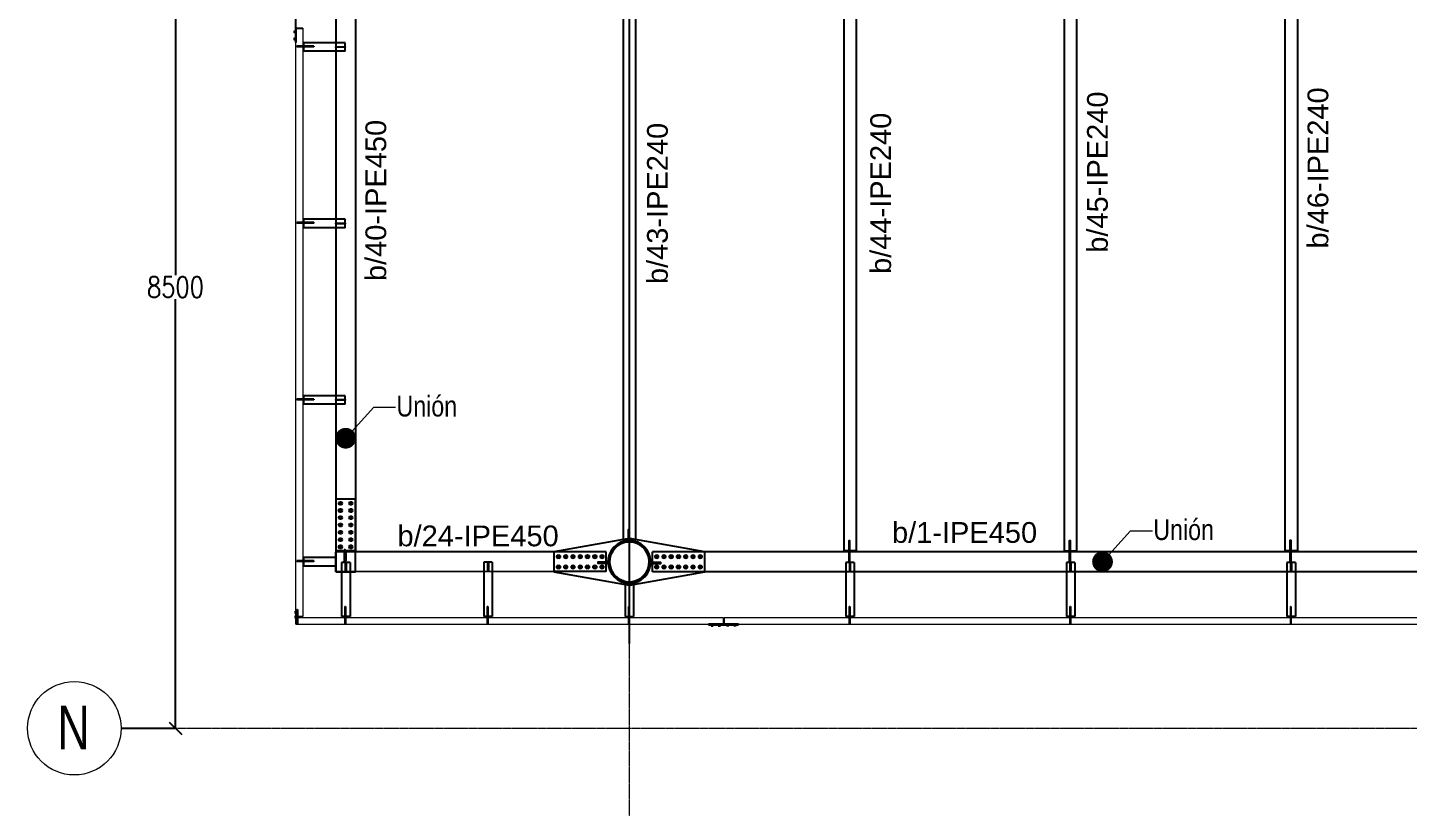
# Model space of a CAD drawing. Extents: x 7536 to 102814, y -9868 to 35131.
# Drawn here: x 7536 to 20836, y 5194 to 12706 of the extents above; entities that cross this region are included whole.
import ezdxf
from ezdxf.enums import TextEntityAlignment as Align

# ---------------------------------------------------------------- set-up
doc = ezdxf.new("R2010")
doc.units = 0
doc.header["$LTSCALE"] = 0.4
doc.linetypes.add('Grid Line', pattern=[3.33375, 1.905, -0.47625, 0.47625, -0.47625])
doc.layers.get('0').update_dxf_attribs({"color": 255})
for name, color, linetype, lineweight in [('0-1', 7, 'Continuous', 5), ('E_COLUMNAS-1', 1, 'Continuous', 25), ('E_EJES', 8, 'Continuous', 9), ('E_EJES-1', 8, 'Grid Line', 9), ('E_TEXTO', 3, 'Continuous', 9)]:
    doc.layers.add(name, color=color, linetype=linetype, lineweight=lineweight)
for name, color, linetype in [('COTAS', 8, 'Continuous'), ('P-PLATINA', 6, 'Continuous'), ('VIGAS', 8, 'Continuous')]:
    doc.layers.add(name, color=color, linetype=linetype)
doc.styles.add('CNI_COTAS', font='romans.shx', dxfattribs={"width": 0.8})
doc.styles.add('CX', font='ARIALUNI.ttf', dxfattribs={"width": 0.8, "height": 300})
doc.styles.add('Swis721 LtCn BT', font='swisscl.ttf', dxfattribs={"height": 0.42})
doc.styles.add('VERDANA', font='arial.ttf')
doc.dimstyles.new('1.5', dxfattribs={"dimscale": 0, "dimtxt": 200, "dimasz": 120, "dimexe": 4, "dimexo": 4, "dimgap": 15, "dimtad": 1, "dimdec": 0, "dimzin": 4, "dimdsep": 46, "dimtxsty": 'CNI_COTAS', "dimblk": 'OBLIQUE', "dimcen": -0.09, "dimclrd": 256, "dimclrt": 3, "dimadec": 0, "dimazin": 0, "dimtfac": 1, "dimtdec": 0, "dimtmove": 2, "dimatfit": 0, "dimldrblk": 'OBLIQUE', "dimfxl": 0.05, "dimtolj": 1, "dimtzin": 0, "dimarcsym": 0})

# ---------------------------------------------------------------- blocks, each defined once
blk = doc.blocks.new('Grid - CNI_NOMBRE EJES-372759-_6_00m_N_E_-NIVEL-2 DOC')
at = {"layer": 'E_EJES'}
blk.add_circle((0, 0), 0.003, dxfattribs=at)
blk = doc.blocks.new('_Oblique')
at = {"color": 0, "linetype": 'ByBlock', "lineweight": -2}
blk.add_line((-0.5, -0.5), (0.5, 0.5), dxfattribs=at)
blk = doc.blocks.new('*D96')
at = {"layer": 'COTAS', "lineweight": -2, "transparency": 16777216}
for p, q in [((8960, 14456), (8960, 10321)), ((8960, 5956), (8960, 10091))]:
    blk.add_line(p, q, dxfattribs=at)
at = {"layer": 'COTAS', "color": 0, "lineweight": -2, "transparency": 16777216}
blk.add_line((8440, 5956), (8964, 5956), dxfattribs=at)
at = {"layer": 'Defpoints', "color": 0, "transparency": 16777216}
for p in [(8960, 14456), (8960, 14456), (8436, 5956)]:
    blk.add_point(p, dxfattribs=at)
at = {"layer": 'COTAS', "lineweight": -2, "transparency": 16777216, "xscale": 120, "yscale": 120, "zscale": 120}
for p, rotation in [((8960, 14456), 90), ((8960, 5956), 270)]:
    blk.add_blockref('_Oblique', p, dxfattribs=dict(at, rotation=rotation))
at = {"layer": 'COTAS', "color": 3, "transparency": 16777216, "insert": (8960, 10206), "char_height": 200, "attachment_point": 5, "rotation": 0.1, "style": 'CNI_COTAS'}
blk.add_mtext('\\A1;8500', dxfattribs=at)

msp = doc.modelspace()

# ---------------------------------------------------------------- linework, layer by layer
at = {"color": 1, "linetype": 'Continuous'}
for centre, radius, start, end in [((10549.4, 8123.8), 11, 107.97443, 287.97443), ((10549.4, 8123.8), 10, 359.97443, 179.97443), ((10549.4, 8123.8), 10, 179.97443, 359.97443), ((10549.4, 8123.8), 11, 287.97443, 107.97443), ((10649.4, 8123.8), 11, 107.97443, 287.97443), ((10649.4, 8123.8), 10, 359.97443, 179.97443), ((10649.4, 8123.8), 10, 179.97443, 359.97443), ((10649.4, 8123.8), 11, 287.97443, 107.97443), ((10549.3, 7983.8), 11, 107.97443, 287.97443), ((10549.4, 8053.8), 11, 107.97443, 287.97443), ((10549.3, 7983.8), 10, 359.97443, 179.97443), ((10549.3, 7983.8), 10, 179.97443, 359.97443), ((10549.4, 8053.8), 10, 359.97443, 179.97443), ((10549.4, 8053.8), 10, 179.97443, 359.97443), ((10549.4, 8053.8), 11, 287.97443, 107.97443), ((10549.3, 7983.8), 11, 287.97443, 107.97443), ((10649.3, 7983.8), 11, 107.97443, 287.97443), ((10649.4, 8053.8), 11, 107.97443, 287.97443), ((10649.3, 7983.8), 10, 359.97443, 179.97443), ((10649.3, 7983.8), 10, 179.97443, 359.97443), ((10649.4, 8053.8), 10, 359.97443, 179.97443), ((10649.4, 8053.8), 10, 179.97443, 359.97443), ((10649.4, 8053.8), 11, 287.97443, 107.97443), ((10649.3, 7983.8), 11, 287.97443, 107.97443), ((10549.3, 7913.8), 11, 107.97443, 287.97443), ((10549.3, 7843.8), 11, 107.97443, 287.97443), ((10549.3, 7913.8), 10, 359.97443, 179.97443), ((10549.3, 7913.8), 10, 179.97443, 359.97443), ((10549.3, 7843.8), 10, 359.97443, 179.97443), ((10549.3, 7913.8), 11, 287.97443, 107.97443), ((10549.3, 7843.8), 11, 287.97443, 107.97443), ((10649.3, 7913.8), 11, 107.97443, 287.97443), ((10649.3, 7843.8), 11, 107.97443, 287.97443), ((10649.3, 7913.8), 10, 359.97443, 179.97443), ((10649.3, 7913.8), 10, 179.97443, 359.97443), ((10649.3, 7843.8), 10, 359.97443, 179.97443), ((10649.3, 7913.8), 11, 287.97443, 107.97443), ((10649.3, 7843.8), 11, 287.97443, 107.97443), ((10549.2, 7703.8), 11, 107.97443, 287.97443), ((10549.3, 7773.8), 11, 107.97443, 287.97443), ((10549.3, 7843.8), 10, 179.97443, 359.97443), ((10549.3, 7773.8), 10, 359.97443, 179.97443), ((10549.3, 7773.8), 10, 179.97443, 359.97443), ((10549.2, 7703.8), 11, 287.97443, 107.97443), ((10549.3, 7773.8), 11, 287.97443, 107.97443), ((10649.2, 7703.8), 11, 107.97443, 287.97443), ((10649.3, 7773.8), 11, 107.97443, 287.97443), ((10649.3, 7843.8), 10, 179.97443, 359.97443), ((10649.3, 7773.8), 10, 359.97443, 179.97443), ((10649.3, 7773.8), 10, 179.97443, 359.97443), ((10649.2, 7703.8), 11, 287.97443, 107.97443), ((10649.3, 7773.8), 11, 287.97443, 107.97443), ((10549.2, 7703.8), 10, 359.97443, 179.97443), ((10549.2, 7703.8), 10, 179.97443, 359.97443), ((10649.2, 7703.8), 10, 359.97443, 179.97443), ((10649.2, 7703.8), 10, 179.97443, 359.97443), ((12649.2, 7609.9), 11.5, 18.0268, 198.0268), ((12649.2, 7609.9), 11.5, 198.0268, 18.0268), ((12649.2, 7609.9), 10, 90.0268, 270.0268), ((12649.2, 7609.9), 10, 270.0268, 90.0268), ((12719.2, 7609.9), 11.5, 18.0268, 198.0268), ((12719.2, 7609.9), 11.5, 198.0268, 18.0268), ((12719.2, 7609.9), 10, 90.0268, 270.0268), ((12719.2, 7609.9), 10, 270.0268, 90.0268), ((12789.2, 7609.9), 11.5, 18.0268, 198.0268), ((12789.2, 7609.9), 11.5, 198.0268, 18.0268), ((12789.2, 7609.9), 10, 90.0268, 270.0268), ((12789.2, 7609.9), 10, 270.0268, 90.0268), ((12859.2, 7610), 11.5, 18.0268, 198.0268), ((12859.2, 7610), 11.5, 198.0268, 18.0268), ((12859.2, 7610), 10, 90.0268, 270.0268), ((12859.2, 7610), 10, 270.0268, 90.0268), ((12929.2, 7610), 11.5, 18.0268, 198.0268), ((12929.2, 7610), 11.5, 198.0268, 18.0268), ((12929.2, 7610), 10, 90.0268, 270.0268), ((12929.2, 7610), 10, 270.0268, 90.0268), ((12999.2, 7610), 11.5, 18.0268, 198.0268), ((12999.2, 7610), 11.5, 198.0268, 18.0268), ((12999.2, 7610), 10, 90.0268, 270.0268), ((12999.2, 7610), 10, 270.0268, 90.0268), ((13069.2, 7610.1), 11.5, 18.0268, 198.0268), ((13069.2, 7610.1), 11.5, 198.0268, 18.0268), ((13069.2, 7610.1), 10, 90.0268, 270.0268), ((13069.2, 7610.1), 10, 270.0268, 90.0268), ((13595.3, 7609.3), 11.5, 18.0268, 198.0268), ((13595.3, 7609.3), 11.5, 198.0268, 18.0268), ((13595.3, 7609.3), 10, 90.0268, 270.0268), ((13595.3, 7609.3), 10, 270.0268, 90.0268), ((13665.3, 7609.3), 11.5, 18.0268, 198.0268), ((13665.3, 7609.3), 11.5, 198.0268, 18.0268), ((13665.3, 7609.3), 10, 90.0268, 270.0268), ((13665.3, 7609.3), 10, 270.0268, 90.0268), ((13735.3, 7609.3), 11.5, 18.0268, 198.0268), ((13735.3, 7609.3), 11.5, 198.0268, 18.0268), ((13735.3, 7609.3), 10, 90.0268, 270.0268), ((13735.3, 7609.3), 10, 270.0268, 90.0268), ((13805.3, 7609.4), 11.5, 18.0268, 198.0268), ((13805.3, 7609.4), 11.5, 198.0268, 18.0268), ((13805.3, 7609.4), 10, 90.0268, 270.0268), ((13805.3, 7609.4), 10, 270.0268, 90.0268), ((13875.3, 7609.4), 11.5, 18.0268, 198.0268), ((13875.3, 7609.4), 11.5, 198.0268, 18.0268), ((13875.3, 7609.4), 10, 90.0268, 270.0268), ((13875.3, 7609.4), 10, 270.0268, 90.0268), ((13945.3, 7609.4), 11.5, 18.0268, 198.0268), ((13945.3, 7609.4), 11.5, 198.0268, 18.0268), ((13945.3, 7609.4), 10, 90.0268, 270.0268), ((13945.3, 7609.4), 10, 270.0268, 90.0268), ((14015.3, 7609.5), 11.5, 18.0268, 198.0268), ((14015.3, 7609.5), 11.5, 198.0268, 18.0268), ((14015.3, 7609.5), 10, 90.0268, 270.0268), ((14015.3, 7609.5), 10, 270.0268, 90.0268), ((12649.3, 7509.9), 11.5, 18.0268, 198.0268), ((12649.3, 7509.9), 11.5, 198.0268, 18.0268), ((12649.3, 7509.9), 10, 90.0268, 270.0268), ((12649.3, 7509.9), 10, 270.0268, 90.0268), ((12719.3, 7509.9), 11.5, 18.0268, 198.0268), ((12719.3, 7509.9), 11.5, 198.0268, 18.0268), ((12719.3, 7509.9), 10, 90.0268, 270.0268), ((12719.3, 7509.9), 10, 270.0268, 90.0268), ((12789.3, 7509.9), 11.5, 18.0268, 198.0268), ((12789.3, 7509.9), 11.5, 198.0268, 18.0268), ((12789.3, 7509.9), 10, 90.0268, 270.0268), ((12789.3, 7509.9), 10, 270.0268, 90.0268), ((12859.3, 7510), 11.5, 18.0268, 198.0268), ((12859.3, 7510), 11.5, 198.0268, 18.0268), ((12859.3, 7510), 10, 90.0268, 270.0268), ((12859.3, 7510), 10, 270.0268, 90.0268), ((12929.3, 7510), 11.5, 18.0268, 198.0268), ((12929.3, 7510), 11.5, 198.0268, 18.0268), ((12929.3, 7510), 10, 90.0268, 270.0268), ((12929.3, 7510), 10, 270.0268, 90.0268), ((12999.3, 7510), 11.5, 18.0268, 198.0268), ((12999.3, 7510), 11.5, 198.0268, 18.0268), ((12999.3, 7510), 10, 90.0268, 270.0268), ((12999.3, 7510), 10, 270.0268, 90.0268), ((13069.3, 7510.1), 11.5, 18.0268, 198.0268), ((13069.3, 7510.1), 11.5, 198.0268, 18.0268), ((13069.3, 7510.1), 10, 90.0268, 270.0268), ((13069.3, 7510.1), 10, 270.0268, 90.0268), ((13595.4, 7509.3), 11.5, 18.0268, 198.0268), ((13595.4, 7509.3), 11.5, 198.0268, 18.0268), ((13595.4, 7509.3), 10, 90.0268, 270.0268), ((13595.4, 7509.3), 10, 270.0268, 90.0268), ((13665.4, 7509.3), 11.5, 18.0268, 198.0268), ((13665.4, 7509.3), 11.5, 198.0268, 18.0268), ((13665.4, 7509.3), 10, 90.0268, 270.0268), ((13665.4, 7509.3), 10, 270.0268, 90.0268), ((13735.4, 7509.3), 11.5, 18.0268, 198.0268), ((13735.4, 7509.3), 11.5, 198.0268, 18.0268), ((13735.4, 7509.3), 10, 90.0268, 270.0268), ((13735.4, 7509.3), 10, 270.0268, 90.0268), ((13805.4, 7509.4), 11.5, 18.0268, 198.0268), ((13805.4, 7509.4), 11.5, 198.0268, 18.0268), ((13805.4, 7509.4), 10, 90.0268, 270.0268), ((13805.4, 7509.4), 10, 270.0268, 90.0268), ((13875.4, 7509.4), 11.5, 18.0268, 198.0268), ((13875.4, 7509.4), 11.5, 198.0268, 18.0268), ((13875.4, 7509.4), 10, 90.0268, 270.0268), ((13875.4, 7509.4), 10, 270.0268, 90.0268), ((13945.4, 7509.4), 11.5, 18.0268, 198.0268), ((13945.4, 7509.4), 11.5, 198.0268, 18.0268), ((13945.4, 7509.4), 10, 90.0268, 270.0268), ((13945.4, 7509.4), 10, 270.0268, 90.0268), ((14015.4, 7509.5), 11.5, 18.0268, 198.0268), ((14015.4, 7509.5), 11.5, 198.0268, 18.0268), ((14015.4, 7509.5), 10, 90.0268, 270.0268), ((14015.4, 7509.5), 10, 270.0268, 90.0268)]:
    msp.add_arc(centre, radius, start, end, dxfattribs=at)
at = {"layer": '0-1', "color": 8}
for p, q in [((10121.2, 7022.3), (10121.2, 12700.8)), ((10186.2, 12700.8), (10186.2, 7032.3)), ((10186.2, 7032.3), (10121.2, 7032.3)), ((10121.2, 7022.3), (14234.5, 7022.3)), ((10121.2, 6957.3), (14234.5, 6957.3)), ((14234.5, 7022.3), (14234.5, 6957.3)), ((14244.5, 7022.3), (14244.5, 6957.3)), ((14244.5, 7022.3), (26234.5, 7022.3)), ((14244.5, 6957.3), (26234.5, 6957.3))]:
    msp.add_line(p, q, dxfattribs=at)
at = {"layer": 'E_COLUMNAS-1'}
for radius, start, end in [(206, 80, 260), (206, 80, 260), (203, 10, 190), (191, 350, 170), (206, 260, 80), (206, 260, 80), (203, 190, 10), (191, 170, 350)]:
    msp.add_arc((13332.4, 7559), radius, start, end, dxfattribs=at)
at = {"layer": 'E_EJES-1'}
for p, q in [((13332.4, 3740.4), (13332.4, 34230.5)), ((13332.4, 3740.4), (13332.4, 34230.5)), ((8436, 5955.7), (101914.5, 5955.7))]:
    msp.add_line(p, q, dxfattribs=at)
at = {"layer": 'E_TEXTO', "color": 4}
for p, q in [((10600, 8750), (10870.6, 9048)), ((10870.6, 9048), (11080.3, 9048)), ((17890, 7560), (18160.6, 7858)), ((18160.6, 7858), (18370.3, 7858))]:
    msp.add_line(p, q, dxfattribs=at)
at = {"layer": 'E_TEXTO', "color": 4, "const_width": 100}
for points in [[(10550, 8750, 1), (10650, 8750, 1)], [(17840, 7560, 1), (17940, 7560, 1)]]:
    msp.add_lwpolyline(points, format="xyb", close=True, dxfattribs=at)
at = {"layer": 'P-PLATINA'}
for p, q in [((15448.3, 7583.7), (15454.3, 7583.7)), ((17573.3, 7583.7), (17579.3, 7583.7)), ((19698.3, 7586.4), (19704.3, 7586.4))]:
    msp.add_line(p, q, dxfattribs=at)
for points in [[(13323.3, 7764.2), (13323.3, 7872), (13329.3, 7872), (13329.3, 7764.7), (13329.3, 7762), (13323.3, 7762)], [(15448.3, 7563.7), (15448.3, 7654), (15448.3, 7664), (15448.3, 7764), (15454.3, 7764), (15454.3, 7664), (15454.3, 7654), (15454.3, 7563.7)], [(17573.3, 7654), (17573.3, 7664), (17573.3, 7764), (17579.3, 7764), (17579.3, 7664), (17579.3, 7654), (17579.3, 7563.7), (17573.3, 7563.7)], [(10585.7, 7673.6), (10585.7, 7563.6), (10595.7, 7563.6), (10595.7, 7673.6)], [(13129.5, 7555.4), (13126.7, 7555.4), (13029.5, 7555.4), (13029.5, 7545.4), (13127.6, 7545.4), (13129.5, 7545.4)], [(13535.4, 7554.3), (13535.4, 7544.3), (13537.1, 7544.3), (13635.4, 7544.3), (13635.4, 7554.3), (13538, 7554.3)]]:
    msp.add_lwpolyline(points, close=True, dxfattribs=at)
for points in [[(19698.3, 7566.4), (19698.3, 7656.7), (19698.3, 7666.7), (19698.3, 7766.7), (19704.3, 7766.7), (19704.3, 7666.7), (19704.3, 7656.7), (19704.3, 7566.4)], [(10595.7, 7664), (10595.7, 7573.7), (10605.1, 7573.7), (10605.1, 7664)]]:
    msp.add_lwpolyline(points, dxfattribs=at)
at = {"layer": 'VIGAS'}
for p, q in [((13332.4, 6772), (13332.4, 14966.1)), ((19647.4, 14455.9), (19647.4, 7666.7)), ((19767.4, 14455.9), (19767.4, 7666.7)), ((17522.4, 7664), (17522.4, 14293.5)), ((17642.4, 7664), (17642.4, 14293.5)), ((15397.4, 14131.1), (15397.4, 7664)), ((15517.4, 14131.1), (15517.4, 7664)), ((13272.4, 13954.5), (13272.4, 7776.4)), ((13392.4, 13959.1), (13392.4, 7776.3)), ((10504.3, 13468.7), (10505.3, 8164.3)), ((10694.3, 13468.8), (10695.3, 8164.2)), ((10115.2, 12850.8), (10115.2, 12560.8)), ((10107.3, 12676.1), (10115.2, 12676.1)), ((10107.3, 12655.4), (10107.3, 12676.1)), ((10107.3, 12670.9), (10115.2, 12670.9)), ((10107.3, 12660.6), (10115.2, 12660.6)), ((10115.2, 12655.4), (10107.3, 12655.4)), ((10121.2, 12710.8), (10121.2, 12700.8)), ((10121.2, 12700.8), (10186.2, 12700.8)), ((10121.2, 12700.8), (10121.2, 12560.8)), ((10107.3, 12606.1), (10115.2, 12606.1)), ((10107.3, 12585.4), (10107.3, 12606.1)), ((10107.3, 12600.9), (10115.2, 12600.9)), ((10107.3, 12590.6), (10115.2, 12590.6)), ((10115.2, 12585.4), (10107.3, 12585.4)), ((10121.2, 12560.8), (10115.2, 12560.8)), ((10128.7, 12521.3), (10128.7, 12527.3)), ((10186.2, 12527.3), (10128.7, 12527.3)), ((10186.2, 12521.3), (10128.7, 12521.3)), ((10138.7, 12521.3), (10138.7, 12527.3)), ((10196.2, 12527.3), (10186.2, 12527.3)), ((10186.2, 12521.3), (10186.2, 12527.3)), ((10196.2, 12521.3), (10186.2, 12521.3)), ((10504.5, 12559.8), (10196.2, 12559.8)), ((10196.2, 12477.8), (10196.2, 12559.8)), ((10293.7, 12527.3), (10196.2, 12527.3)), ((10293.7, 12521.3), (10196.2, 12521.3)), ((10198.7, 12521.3), (10198.7, 12527.3)), ((10278.7, 12521.3), (10278.7, 12527.3)), ((10293.7, 12527.3), (10293.7, 12521.3)), ((10594.8, 12559.8), (10504.5, 12559.8)), ((10504.8, 12521.7), (10594.8, 12521.8)), ((10504.8, 12521.7), (10594.8, 12521.8)), ((10504.8, 12515.7), (10504.8, 12521.7)), ((10504.8, 12515.7), (10504.8, 12521.7)), ((10594.8, 12515.8), (10504.8, 12515.7)), ((10594.8, 12515.8), (10504.8, 12515.7)), ((10574.8, 12515.8), (10574.8, 12521.8)), ((10594.8, 12477.8), (10594.8, 12559.8)), ((10594.8, 12521.8), (10594.8, 12515.8)), ((10594.8, 12521.8), (10594.8, 12515.8)), ((10504.5, 12477.8), (10196.2, 12477.8)), ((10594.8, 12477.8), (10504.5, 12477.8)), ((10128.7, 10821.3), (10128.7, 10827.3)), ((10186.2, 10827.3), (10128.7, 10827.3)), ((10186.2, 10821.3), (10128.7, 10821.3)), ((10138.7, 10821.3), (10138.7, 10827.3)), ((10196.2, 10827.3), (10186.2, 10827.3)), ((10186.2, 10821.3), (10186.2, 10827.3)), ((10196.2, 10821.3), (10186.2, 10821.3)), ((10504.8, 10859.8), (10196.2, 10859.8)), ((10196.2, 10777.8), (10196.2, 10859.8)), ((10293.7, 10827.3), (10196.2, 10827.3)), ((10293.7, 10821.3), (10196.2, 10821.3)), ((10504.8, 10777.8), (10196.2, 10777.8)), ((10198.7, 10821.3), (10198.7, 10827.3)), ((10278.7, 10821.3), (10278.7, 10827.3)), ((10293.7, 10827.3), (10293.7, 10821.3)), ((10595.1, 10859.8), (10504.8, 10859.8)), ((10595.1, 10777.8), (10504.8, 10777.8)), ((10505.1, 10821.7), (10595.1, 10821.8)), ((10505.1, 10821.7), (10595.1, 10821.8)), ((10505.1, 10815.7), (10505.1, 10821.7)), ((10505.1, 10815.7), (10505.1, 10821.7)), ((10595.1, 10815.8), (10505.1, 10815.7)), ((10595.1, 10815.8), (10505.1, 10815.7)), ((10575.1, 10815.8), (10575.1, 10821.8)), ((10595.1, 10777.8), (10595.1, 10859.8)), ((10595.1, 10821.8), (10595.1, 10815.8)), ((10595.1, 10821.8), (10595.1, 10815.8)), ((10128.7, 9121.3), (10128.7, 9127.3)), ((10186.2, 9127.3), (10128.7, 9127.3)), ((10186.2, 9121.3), (10128.7, 9121.3)), ((10138.7, 9121.3), (10138.7, 9127.3)), ((10196.2, 9127.3), (10186.2, 9127.3)), ((10186.2, 9121.3), (10186.2, 9127.3)), ((10196.2, 9121.3), (10186.2, 9121.3)), ((10505.1, 9159.8), (10196.2, 9159.8)), ((10196.2, 9077.8), (10196.2, 9159.8)), ((10293.7, 9127.3), (10196.2, 9127.3)), ((10293.7, 9121.3), (10196.2, 9121.3)), ((10505.1, 9077.8), (10196.2, 9077.8)), ((10198.7, 9121.3), (10198.7, 9127.3)), ((10278.7, 9121.3), (10278.7, 9127.3)), ((10293.7, 9127.3), (10293.7, 9121.3)), ((10595.4, 9159.8), (10505.1, 9159.8)), ((10595.4, 9077.8), (10505.1, 9077.8)), ((10505.4, 9121.7), (10595.4, 9121.8)), ((10505.4, 9121.7), (10595.4, 9121.8)), ((10505.4, 9115.7), (10505.4, 9121.7)), ((10505.4, 9115.7), (10505.4, 9121.7)), ((10595.4, 9115.8), (10505.4, 9115.7)), ((10595.4, 9115.8), (10505.4, 9115.7)), ((10575.4, 9115.8), (10575.4, 9121.8)), ((10595.4, 9077.8), (10595.4, 9159.8)), ((10595.4, 9121.8), (10595.4, 9115.8)), ((10595.4, 9121.8), (10595.4, 9115.8)), ((10695.5, 8164.2), (10504.2, 8164.3)), ((10504.2, 8164.3), (10505.5, 7464.3)), ((10695.5, 8164.2), (10504.2, 8164.3)), ((10504.2, 8164.3), (10505.5, 7464.3)), ((10505.3, 8164.3), (10505.4, 7663.9)), ((10532.1, 8123.8), (10540.8, 8138.8)), ((10540.7, 8108.8), (10532.1, 8123.8)), ((10540.8, 8138.8), (10558.1, 8138.8)), ((10558.1, 8138.8), (10566.7, 8123.8)), ((10566.7, 8123.8), (10558.1, 8108.8)), ((10632.1, 8123.8), (10640.8, 8138.8)), ((10640.7, 8108.8), (10632.1, 8123.8)), ((10640.8, 8138.8), (10658.1, 8138.8)), ((10658.1, 8138.8), (10666.7, 8123.7)), ((10666.7, 8123.7), (10658.1, 8108.8)), ((10695.2, 7464.2), (10695.5, 8164.2)), ((10695.2, 7464.2), (10695.5, 8164.2)), ((10695.3, 8164.2), (10695.4, 7892.2)), ((10532, 7983.8), (10540.7, 7998.8)), ((10540.7, 7968.8), (10532, 7983.8)), ((10532.1, 8053.8), (10540.7, 8068.8)), ((10540.7, 8038.8), (10532.1, 8053.8)), ((10558.1, 8108.8), (10540.7, 8108.8)), ((10540.7, 8068.8), (10558, 8068.8)), ((10558, 8038.8), (10540.7, 8038.8)), ((10540.7, 7998.8), (10558, 7998.8)), ((10558, 8068.8), (10566.7, 8053.8)), ((10566.7, 8053.8), (10558, 8038.8)), ((10558, 7998.8), (10566.7, 7983.8)), ((10566.7, 7983.8), (10558, 7968.8)), ((10632, 7983.8), (10640.7, 7998.8)), ((10640.7, 7968.8), (10632, 7983.8)), ((10632.1, 8053.8), (10640.7, 8068.8)), ((10640.7, 8038.8), (10632.1, 8053.8)), ((10658.1, 8108.8), (10640.7, 8108.8)), ((10640.7, 8068.8), (10658, 8068.8)), ((10658, 8038.8), (10640.7, 8038.8)), ((10640.7, 7998.8), (10658, 7998.8)), ((10658, 8068.8), (10666.7, 8053.7)), ((10666.7, 8053.7), (10658, 8038.8)), ((10658, 7998.8), (10666.7, 7983.7)), ((10666.7, 7983.7), (10658, 7968.8)), ((10532, 7913.8), (10540.7, 7928.8)), ((10540.6, 7898.8), (10532, 7913.8)), ((10532, 7843.8), (10540.6, 7858.8)), ((10558, 7898.8), (10540.6, 7898.8)), ((10540.6, 7858.8), (10558, 7858.8)), ((10558, 7968.8), (10540.7, 7968.8)), ((10540.7, 7928.8), (10558, 7928.8)), ((10558, 7928.8), (10566.6, 7913.8)), ((10566.6, 7913.8), (10558, 7898.8)), ((10558, 7858.8), (10566.6, 7843.8)), ((10632, 7913.8), (10640.7, 7928.8)), ((10640.6, 7898.8), (10632, 7913.8)), ((10632, 7843.8), (10640.6, 7858.8)), ((10658, 7898.8), (10640.6, 7898.8)), ((10640.6, 7858.8), (10658, 7858.8)), ((10658, 7968.8), (10640.7, 7968.8)), ((10640.7, 7928.8), (10658, 7928.8)), ((10658, 7928.8), (10666.6, 7913.7)), ((10666.6, 7913.7), (10658, 7898.8)), ((10658, 7858.8), (10666.6, 7843.7)), ((10695.4, 7892.2), (10695.4, 7664)), ((10531.9, 7773.8), (10540.6, 7788.8)), ((10540.6, 7758.8), (10531.9, 7773.8)), ((10531.9, 7703.8), (10540.6, 7718.8)), ((10540.6, 7828.8), (10532, 7843.8)), ((10557.9, 7828.8), (10540.6, 7828.8)), ((10540.6, 7788.8), (10557.9, 7788.8)), ((10557.9, 7758.8), (10540.6, 7758.8)), ((10540.6, 7718.8), (10557.9, 7718.8)), ((10566.6, 7843.8), (10557.9, 7828.8)), ((10557.9, 7788.8), (10566.6, 7773.8)), ((10566.6, 7773.8), (10557.9, 7758.8)), ((10557.9, 7718.8), (10566.5, 7703.8)), ((10631.9, 7773.8), (10640.6, 7788.8)), ((10640.6, 7758.8), (10631.9, 7773.8)), ((10631.9, 7703.8), (10640.6, 7718.8)), ((10640.6, 7828.8), (10632, 7843.8)), ((10657.9, 7828.8), (10640.6, 7828.8)), ((10640.6, 7788.8), (10657.9, 7788.8)), ((10657.9, 7758.8), (10640.6, 7758.8)), ((10640.6, 7718.8), (10657.9, 7718.8)), ((10666.6, 7843.7), (10657.9, 7828.8)), ((10657.9, 7788.8), (10666.6, 7773.7)), ((10666.6, 7773.7), (10657.9, 7758.8)), ((10657.9, 7718.8), (10666.5, 7703.7)), ((12609.3, 7659.8), (13332.4, 7787)), ((12609.3, 7659.8), (13332.4, 7787)), ((13272.4, 7776.4), (13272.4, 7772)), ((13392.4, 7772), (13272.4, 7772)), ((13332.4, 7787), (14055.4, 7659)), ((13332.4, 7787), (14055.4, 7659)), ((13392.4, 7776.3), (13392.4, 7772)), ((10196.2, 7517.9), (10196.2, 7599.9)), ((10505.3, 7599.9), (10196.2, 7599.9)), ((10505.5, 7599.9), (10505.3, 7599.9)), ((10695.3, 7664), (10505.4, 7663.9)), ((10695.3, 7654), (10505.5, 7653.9)), ((10505.5, 7464.3), (10505.5, 7653.9)), ((10505.5, 7517.9), (10505.5, 7599.9)), ((10540.6, 7688.8), (10531.9, 7703.8)), ((10557.9, 7688.8), (10540.6, 7688.8)), ((10566.5, 7703.8), (10557.9, 7688.8)), ((10640.6, 7688.8), (10631.9, 7703.8)), ((10657.9, 7688.8), (10640.6, 7688.8)), ((10666.5, 7703.7), (10657.9, 7688.8)), ((10695.4, 7664), (10695.3, 7664)), ((12609.3, 7654.8), (10695.3, 7654)), ((12609.3, 7459.8), (12609.3, 7659.8)), ((12609.3, 7459.8), (12609.3, 7659.8)), ((13109.5, 7655.1), (12609.3, 7654.8)), ((12634.2, 7618.5), (12649.2, 7627.2)), ((12634.2, 7601.2), (12634.2, 7618.5)), ((12649.2, 7592.6), (12634.2, 7601.2)), ((12649.2, 7627.2), (12664.2, 7618.5)), ((12664.2, 7601.2), (12649.2, 7592.6)), ((12664.2, 7618.5), (12664.2, 7601.2)), ((12704.2, 7618.6), (12719.2, 7627.2)), ((12704.2, 7601.2), (12704.2, 7618.6)), ((12719.2, 7592.6), (12704.2, 7601.2)), ((12719.2, 7627.2), (12734.2, 7618.6)), ((12734.2, 7601.3), (12719.2, 7592.6)), ((12734.2, 7618.6), (12734.2, 7601.3)), ((12774.2, 7618.6), (12789.2, 7627.3)), ((12774.2, 7601.3), (12774.2, 7618.6)), ((12789.2, 7592.6), (12774.2, 7601.3)), ((12789.2, 7627.3), (12804.2, 7618.6)), ((12804.2, 7601.3), (12789.2, 7592.6)), ((12804.2, 7618.6), (12804.2, 7601.3)), ((12844.2, 7618.6), (12859.2, 7627.3)), ((12844.2, 7601.3), (12844.2, 7618.6)), ((12859.2, 7592.7), (12844.2, 7601.3)), ((12859.2, 7627.3), (12874.2, 7618.6)), ((12874.2, 7601.3), (12859.2, 7592.7)), ((12874.2, 7618.6), (12874.2, 7601.3)), ((12914.2, 7618.7), (12929.2, 7627.3)), ((12914.2, 7601.3), (12914.2, 7618.7)), ((12929.2, 7592.7), (12914.2, 7601.3)), ((12929.2, 7627.3), (12944.2, 7618.7)), ((12944.2, 7601.4), (12929.2, 7592.7)), ((12944.2, 7618.7), (12944.2, 7601.4)), ((12984.2, 7618.7), (12999.2, 7627.4)), ((12984.2, 7601.4), (12984.2, 7618.7)), ((12999.2, 7592.7), (12984.2, 7601.4)), ((12999.2, 7627.4), (13014.2, 7618.7)), ((13014.2, 7601.4), (12999.2, 7592.7)), ((13014.2, 7618.7), (13014.2, 7601.4)), ((13054.2, 7618.7), (13069.2, 7627.4)), ((13054.2, 7601.4), (13054.2, 7618.7)), ((13069.2, 7592.7), (13054.2, 7601.4)), ((13069.2, 7627.4), (13084.2, 7618.7)), ((13084.2, 7601.4), (13069.2, 7592.7)), ((13084.2, 7618.7), (13084.2, 7601.4)), ((13109.5, 7465.1), (13109.5, 7655.1)), ((13555.4, 7464), (13555.4, 7654)), ((14055.4, 7654), (13555.4, 7654)), ((13580.3, 7617.9), (13595.3, 7626.6)), ((13580.3, 7600.6), (13580.3, 7617.9)), ((13595.3, 7591.9), (13580.3, 7600.6)), ((13595.3, 7626.6), (13610.3, 7617.9)), ((13610.3, 7600.6), (13595.3, 7591.9)), ((13610.3, 7617.9), (13610.3, 7600.6)), ((13650.3, 7617.9), (13665.3, 7626.6)), ((13650.3, 7600.6), (13650.3, 7617.9)), ((13665.3, 7592), (13650.3, 7600.6)), ((13665.3, 7626.6), (13680.3, 7618)), ((13680.3, 7600.6), (13665.3, 7592)), ((13680.3, 7618), (13680.3, 7600.6)), ((13720.3, 7618), (13735.3, 7626.6)), ((13720.3, 7600.7), (13720.3, 7618)), ((13735.3, 7592), (13720.3, 7600.7)), ((13735.3, 7626.6), (13750.3, 7618)), ((13750.3, 7600.7), (13735.3, 7592)), ((13750.3, 7618), (13750.3, 7600.7)), ((13790.3, 7618), (13805.3, 7626.7)), ((13790.3, 7600.7), (13790.3, 7618)), ((13805.3, 7592), (13790.3, 7600.7)), ((13805.3, 7626.7), (13820.3, 7618)), ((13820.3, 7600.7), (13805.3, 7592)), ((13820.3, 7618), (13820.3, 7600.7)), ((13860.3, 7618), (13875.3, 7626.7)), ((13860.3, 7600.7), (13860.3, 7618)), ((13875.3, 7592.1), (13860.3, 7600.7)), ((13875.3, 7626.7), (13890.3, 7618.1)), ((13890.3, 7600.7), (13875.3, 7592.1)), ((13890.3, 7618.1), (13890.3, 7600.7)), ((13930.3, 7618.1), (13945.3, 7626.7)), ((13930.3, 7600.8), (13930.3, 7618.1)), ((13945.3, 7592.1), (13930.3, 7600.8)), ((13945.3, 7626.7), (13960.3, 7618.1)), ((13960.3, 7600.8), (13945.3, 7592.1)), ((13960.3, 7618.1), (13960.3, 7600.8)), ((14000.3, 7618.1), (14015.3, 7626.8)), ((14000.3, 7600.8), (14000.3, 7618.1)), ((14015.3, 7592.1), (14000.3, 7600.8)), ((14015.3, 7626.8), (14030.3, 7618.1)), ((14030.3, 7600.8), (14015.3, 7592.1)), ((14030.3, 7618.1), (14030.3, 7600.8)), ((14055.4, 7659), (14055.4, 7459)), ((14055.4, 7659), (14055.4, 7459)), ((21109.3, 7654), (14055.4, 7654)), ((15517.4, 7664), (15397.4, 7664)), ((15448.3, 7664), (15454.3, 7664)), ((15448.3, 7654), (15454.3, 7654)), ((17522.4, 7664), (17642.4, 7664)), ((17573.3, 7664), (17579.3, 7664)), ((17573.3, 7654), (17579.3, 7654)), ((19767.4, 7666.7), (19647.4, 7666.7)), ((10128.7, 7561.4), (10128.7, 7567.4)), ((10186.2, 7567.4), (10128.7, 7567.4)), ((10186.2, 7561.4), (10128.7, 7561.4)), ((10138.7, 7561.4), (10138.7, 7567.4)), ((10196.2, 7567.4), (10186.2, 7567.4)), ((10186.2, 7561.4), (10186.2, 7567.4)), ((10196.2, 7561.4), (10186.2, 7561.4)), ((10293.7, 7567.4), (10196.2, 7567.4)), ((10293.7, 7561.4), (10196.2, 7561.4)), ((10505.4, 7517.9), (10196.2, 7517.9)), ((10198.7, 7561.4), (10198.7, 7567.4)), ((10278.7, 7561.4), (10278.7, 7567.4)), ((10293.7, 7567.4), (10293.7, 7561.4)), ((10505.5, 7517.9), (10505.4, 7517.9)), ((12609.3, 7464.8), (10505.5, 7463.9)), ((10505.5, 7463.9), (10505.5, 7464.3)), ((10505.5, 7464.3), (10695.2, 7464.2)), ((10505.5, 7464.3), (10695.2, 7464.2)), ((10641.5, 7554.3), (10559.5, 7554.2)), ((10559.5, 7554.2), (10559.5, 7463.9)), ((10559.5, 7463.9), (10559.5, 7032.3)), ((10597.5, 7464.3), (10597.5, 7554.3)), ((10597.5, 7554.3), (10603.5, 7554.3)), ((10597.5, 7464.3), (10597.5, 7554.3)), ((10597.5, 7554.3), (10603.5, 7554.3)), ((10597.5, 7534.3), (10603.5, 7534.3)), ((10603.5, 7464.3), (10597.5, 7464.3)), ((10603.5, 7464.3), (10597.5, 7464.3)), ((10603.5, 7554.3), (10603.5, 7464.3)), ((10603.5, 7554.3), (10603.5, 7464.3)), ((10641.5, 7554.3), (10641.5, 7464)), ((10641.5, 7464), (10641.5, 7032.3)), ((12012, 7554.9), (11930, 7554.8)), ((11930, 7554.8), (11930, 7464.5)), ((11930, 7464.5), (11930, 7032.3)), ((11968.1, 7464.9), (11968, 7554.9)), ((11968, 7554.9), (11974, 7554.9)), ((11968.1, 7464.9), (11968, 7554.9)), ((11968, 7554.9), (11974, 7554.9)), ((11968.1, 7534.9), (11974.1, 7534.9)), ((11974.1, 7464.9), (11968.1, 7464.9)), ((11974.1, 7464.9), (11968.1, 7464.9)), ((11974, 7554.9), (11974.1, 7464.9)), ((11974, 7554.9), (11974.1, 7464.9)), ((12012, 7554.9), (12012, 7464.6)), ((12012, 7464.6), (12012, 7032.3)), ((13109.5, 7465.1), (12609.3, 7464.8)), ((13332.6, 7331), (12609.3, 7459.8)), ((13332.6, 7331), (12609.3, 7459.8)), ((12634.3, 7518.5), (12649.3, 7527.2)), ((12634.3, 7501.2), (12634.3, 7518.5)), ((12649.3, 7492.6), (12634.3, 7501.2)), ((12649.3, 7527.2), (12664.3, 7518.5)), ((12664.3, 7501.2), (12649.3, 7492.6)), ((12664.3, 7518.5), (12664.3, 7501.2)), ((12704.3, 7518.6), (12719.3, 7527.2)), ((12704.3, 7501.2), (12704.3, 7518.6)), ((12719.3, 7492.6), (12704.3, 7501.2)), ((12719.3, 7527.2), (12734.3, 7518.6)), ((12734.3, 7501.3), (12719.3, 7492.6)), ((12734.3, 7518.6), (12734.3, 7501.3)), ((12774.3, 7518.6), (12789.3, 7527.3)), ((12774.3, 7501.3), (12774.3, 7518.6)), ((12789.3, 7492.6), (12774.3, 7501.3)), ((12789.3, 7527.3), (12804.3, 7518.6)), ((12804.3, 7501.3), (12789.3, 7492.6)), ((12804.3, 7518.6), (12804.3, 7501.3)), ((12844.3, 7518.6), (12859.3, 7527.3)), ((12844.3, 7501.3), (12844.3, 7518.6)), ((12859.3, 7492.7), (12844.3, 7501.3)), ((12859.3, 7527.3), (12874.3, 7518.6)), ((12874.3, 7501.3), (12859.3, 7492.7)), ((12874.3, 7518.6), (12874.3, 7501.3)), ((12914.3, 7518.7), (12929.3, 7527.3)), ((12914.3, 7501.3), (12914.3, 7518.7)), ((12929.3, 7492.7), (12914.3, 7501.3)), ((12929.3, 7527.3), (12944.3, 7518.7)), ((12944.3, 7501.4), (12929.3, 7492.7)), ((12944.3, 7518.7), (12944.3, 7501.4)), ((12984.3, 7518.7), (12999.3, 7527.4)), ((12984.3, 7501.4), (12984.3, 7518.7)), ((12999.3, 7492.7), (12984.3, 7501.4)), ((12999.3, 7527.4), (13014.3, 7518.7)), ((13014.3, 7501.4), (12999.3, 7492.7)), ((13014.3, 7518.7), (13014.3, 7501.4)), ((13054.3, 7518.7), (13069.3, 7527.4)), ((13054.3, 7501.4), (13054.3, 7518.7)), ((13069.3, 7492.7), (13054.3, 7501.4)), ((13069.3, 7527.4), (13084.3, 7518.7)), ((13084.3, 7501.4), (13069.3, 7492.7)), ((13084.3, 7518.7), (13084.3, 7501.4)), ((14055.4, 7459), (13332.6, 7331)), ((14055.4, 7459), (13332.6, 7331)), ((14055.4, 7464), (13555.4, 7464)), ((13580.3, 7517.9), (13595.3, 7526.6)), ((13580.4, 7500.6), (13580.3, 7517.9)), ((13595.4, 7491.9), (13580.4, 7500.6)), ((13595.3, 7526.6), (13610.3, 7517.9)), ((13610.4, 7500.6), (13595.4, 7491.9)), ((13610.3, 7517.9), (13610.4, 7500.6)), ((13650.3, 7517.9), (13665.3, 7526.6)), ((13650.4, 7500.6), (13650.3, 7517.9)), ((13665.4, 7492), (13650.4, 7500.6)), ((13665.3, 7526.6), (13680.3, 7518)), ((13680.4, 7500.6), (13665.4, 7492)), ((13680.3, 7518), (13680.4, 7500.6)), ((13720.3, 7518), (13735.3, 7526.6)), ((13720.4, 7500.7), (13720.3, 7518)), ((13735.4, 7492), (13720.4, 7500.7)), ((13735.3, 7526.6), (13750.3, 7518)), ((13750.4, 7500.7), (13735.4, 7492)), ((13750.3, 7518), (13750.4, 7500.7)), ((13790.3, 7518), (13805.3, 7526.7)), ((13790.4, 7500.7), (13790.3, 7518)), ((13805.4, 7492), (13790.4, 7500.7)), ((13805.3, 7526.7), (13820.3, 7518)), ((13820.4, 7500.7), (13805.4, 7492)), ((13820.3, 7518), (13820.4, 7500.7)), ((13860.3, 7518), (13875.3, 7526.7)), ((13860.4, 7500.7), (13860.3, 7518)), ((13875.4, 7492.1), (13860.4, 7500.7)), ((13875.3, 7526.7), (13890.3, 7518.1)), ((13890.4, 7500.7), (13875.4, 7492.1)), ((13890.3, 7518.1), (13890.4, 7500.7)), ((13930.3, 7518.1), (13945.3, 7526.7)), ((13930.4, 7500.8), (13930.3, 7518.1)), ((13945.4, 7492.1), (13930.4, 7500.8)), ((13945.3, 7526.7), (13960.3, 7518.1)), ((13960.4, 7500.8), (13945.4, 7492.1)), ((13960.3, 7518.1), (13960.4, 7500.8)), ((14000.3, 7518.1), (14015.3, 7526.8)), ((14000.4, 7500.8), (14000.3, 7518.1)), ((14015.4, 7492.1), (14000.4, 7500.8)), ((14015.3, 7526.8), (14030.3, 7518.1)), ((14030.4, 7500.8), (14015.4, 7492.1)), ((14030.3, 7518.1), (14030.4, 7500.8)), ((21109.3, 7464), (14055.4, 7464)), ((15498.6, 7554.3), (15416.6, 7554.3)), ((15416.6, 7554.3), (15416.6, 7464)), ((15416.6, 7464), (15416.6, 7032.3)), ((15454.6, 7464.3), (15454.6, 7554.3)), ((15454.6, 7554.3), (15460.6, 7554.3)), ((15454.6, 7464.3), (15454.6, 7554.3)), ((15454.6, 7554.3), (15460.6, 7554.3)), ((15454.6, 7534.3), (15460.6, 7534.3)), ((15460.6, 7464.3), (15454.6, 7464.3)), ((15460.6, 7464.3), (15454.6, 7464.3)), ((15460.6, 7554.3), (15460.6, 7464.3)), ((15460.6, 7554.3), (15460.6, 7464.3)), ((15498.6, 7554.3), (15498.6, 7464)), ((15498.6, 7464), (15498.6, 7032.3)), ((17623.6, 7554.3), (17541.6, 7554.3)), ((17541.6, 7554.3), (17541.6, 7464)), ((17541.6, 7464), (17541.6, 7032.3)), ((17579.6, 7464.3), (17579.6, 7554.3)), ((17579.6, 7554.3), (17585.6, 7554.3)), ((17579.6, 7464.3), (17579.6, 7554.3)), ((17579.6, 7554.3), (17585.6, 7554.3)), ((17579.6, 7534.3), (17585.6, 7534.3)), ((17585.6, 7464.3), (17579.6, 7464.3)), ((17585.6, 7464.3), (17579.6, 7464.3)), ((17585.6, 7554.3), (17585.6, 7464.3)), ((17585.6, 7554.3), (17585.6, 7464.3)), ((17623.6, 7554.3), (17623.6, 7464)), ((17623.6, 7464), (17623.6, 7032.3)), ((19748.6, 7554.3), (19666.6, 7554.3)), ((19666.6, 7554.3), (19666.6, 7464)), ((19666.6, 7464), (19666.6, 7032.3)), ((19704.6, 7464.3), (19704.6, 7554.3)), ((19704.6, 7554.3), (19710.6, 7554.3)), ((19704.6, 7464.3), (19704.6, 7554.3)), ((19704.6, 7554.3), (19710.6, 7554.3)), ((19704.6, 7534.3), (19710.6, 7534.3)), ((19710.6, 7464.3), (19704.6, 7464.3)), ((19710.6, 7464.3), (19704.6, 7464.3)), ((19710.6, 7554.3), (19710.6, 7464.3)), ((19710.6, 7554.3), (19710.6, 7464.3)), ((19748.6, 7554.3), (19748.6, 7464)), ((19748.6, 7464), (19748.6, 7032.3)), ((13320.7, 7354), (13291.6, 7354)), ((13291.6, 7354), (13291.6, 7338.3)), ((13291.6, 7351.5), (13373.6, 7351.5)), ((13291.6, 7338.3), (13291.6, 7032.3)), ((13344, 7354), (13320.7, 7354)), ((13373.6, 7354), (13344, 7354)), ((13373.6, 7354), (13373.6, 7338.2)), ((13373.6, 7338.2), (13373.6, 7032.3)), ((10113.3, 7083.9), (10113.3, 7063.1)), ((10113.3, 7083.9), (10121.2, 7083.9)), ((10113.3, 7078.7), (10121.2, 7078.7)), ((10113.3, 7068.3), (10121.2, 7068.3)), ((10113.3, 7063.1), (10121.2, 7063.1)), ((10128.7, 7098.5), (10128.7, 7032.3)), ((10128.7, 7098.5), (10134.7, 7098.5)), ((10134.7, 7098.5), (10134.7, 7032.3)), ((10592, 7129.8), (10592, 7032.3)), ((10592, 7129.8), (10598, 7129.8)), ((10592, 7114.8), (10598, 7114.8)), ((10598, 7129.8), (10598, 7032.3)), ((11962.5, 7129.8), (11962.5, 7032.3)), ((11962.5, 7129.8), (11968.5, 7129.8)), ((11962.5, 7114.8), (11968.5, 7114.8)), ((11968.5, 7129.8), (11968.5, 7032.3)), ((13324.1, 7129.8), (13324.1, 7032.3)), ((13324.1, 7129.8), (13330.1, 7129.8)), ((13324.1, 7114.8), (13330.1, 7114.8)), ((13330.1, 7129.8), (13330.1, 7032.3)), ((15449.1, 7129.8), (15449.1, 7032.3)), ((15449.1, 7129.8), (15455.1, 7129.8)), ((15449.1, 7114.8), (15455.1, 7114.8)), ((15455.1, 7129.8), (15455.1, 7032.3)), ((17574.1, 7129.8), (17574.1, 7032.3)), ((17574.1, 7129.8), (17580.1, 7129.8)), ((17574.1, 7114.8), (17580.1, 7114.8)), ((17580.1, 7129.8), (17580.1, 7032.3)), ((19699.1, 7129.8), (19699.1, 7032.3)), ((19699.1, 7129.8), (19705.1, 7129.8)), ((19699.1, 7114.8), (19705.1, 7114.8)), ((19705.1, 7129.8), (19705.1, 7032.3)), ((10113.3, 7038.9), (10113.3, 7018.1)), ((10113.3, 7038.9), (10121.2, 7038.9)), ((10113.3, 7033.7), (10121.2, 7033.7)), ((10113.3, 7023.3), (10121.2, 7023.3)), ((10113.3, 7018.1), (10121.2, 7018.1)), ((10121.2, 7022.3), (10121.2, 7003.5)), ((10121.2, 7022.3), (10121.2, 6957.3)), ((10121.2, 7003.5), (10128.7, 7003.5)), ((10128.7, 7032.3), (10128.7, 7022.3)), ((10128.7, 7032.3), (10128.7, 7022.3)), ((10128.7, 7022.3), (10128.7, 7003.5)), ((10128.7, 7022.3), (10128.7, 6964.8)), ((10128.7, 7004), (10134.7, 7004)), ((10128.7, 6993.5), (10134.7, 6993.5)), ((10128.7, 6974.8), (10134.7, 6974.8)), ((10128.7, 6964.8), (10134.7, 6964.8)), ((10134.7, 7032.3), (10134.7, 7022.3)), ((10134.7, 7023.3), (10142.6, 7023.3)), ((10134.7, 7022.3), (10134.7, 6964.8)), ((10142.6, 7032.3), (10142.6, 7022.3)), ((10641.5, 7032.3), (10559.5, 7032.3)), ((10592, 7034.8), (10598, 7034.8)), ((10592, 7032.3), (10592, 7022.3)), ((10592, 7022.3), (10592, 6964.8)), ((10592, 7022.3), (10598, 7022.3)), ((10592, 6974.8), (10598, 6974.8)), ((10592, 6964.8), (10598, 6964.8)), ((10598, 7032.3), (10598, 7022.3)), ((10598, 7022.3), (10598, 6964.8)), ((12012, 7032.3), (11930, 7032.3)), ((11962.5, 7034.8), (11968.5, 7034.8)), ((11962.5, 7032.3), (11962.5, 7022.3)), ((11962.5, 7022.3), (11962.5, 6964.8)), ((11962.5, 7022.3), (11968.5, 7022.3)), ((11962.5, 6974.8), (11968.5, 6974.8)), ((11962.5, 6964.8), (11968.5, 6964.8)), ((11968.5, 7032.3), (11968.5, 7022.3)), ((11968.5, 7022.3), (11968.5, 6964.8)), ((13291.6, 7032.3), (13373.6, 7032.3)), ((13324.1, 7034.8), (13330.1, 7034.8)), ((13324.1, 7032.3), (13324.1, 7022.3)), ((13324.1, 7022.3), (13324.1, 6964.8)), ((13324.1, 7022.3), (13330.1, 7022.3)), ((13324.1, 6974.8), (13330.1, 6974.8)), ((13324.1, 6964.8), (13330.1, 6964.8)), ((13330.1, 7032.3), (13330.1, 7022.3)), ((13330.1, 7022.3), (13330.1, 6964.8)), ((14094.5, 6957.3), (14094.5, 6951.3)), ((14234.5, 6957.3), (14094.5, 6957.3)), ((14094.5, 6951.3), (14384.5, 6951.3)), ((14119.1, 6943.3), (14119.1, 6951.3)), ((14119.1, 6943.3), (14139.9, 6943.3)), ((14124.3, 6943.3), (14124.3, 6951.3)), ((14134.7, 6943.3), (14134.7, 6951.3)), ((14139.9, 6943.3), (14139.9, 6951.3)), ((14189.1, 6943.3), (14189.1, 6951.3)), ((14189.1, 6943.3), (14209.9, 6943.3)), ((14194.3, 6943.3), (14194.3, 6951.3)), ((14204.7, 6943.3), (14204.7, 6951.3)), ((14209.9, 6943.3), (14209.9, 6951.3)), ((14244.5, 6957.3), (14234.5, 6957.3)), ((14384.5, 6957.3), (14244.5, 6957.3)), ((14269.1, 6943.3), (14269.1, 6951.3)), ((14289.9, 6943.3), (14269.1, 6943.3)), ((14274.3, 6943.3), (14274.3, 6951.3)), ((14284.7, 6943.3), (14284.7, 6951.3)), ((14289.9, 6951.3), (14289.9, 6943.3)), ((14339.1, 6943.3), (14339.1, 6951.3)), ((14359.9, 6943.3), (14339.1, 6943.3)), ((14344.3, 6943.3), (14344.3, 6951.3)), ((14354.7, 6943.3), (14354.7, 6951.3)), ((14359.9, 6951.3), (14359.9, 6943.3)), ((14384.5, 6951.3), (14384.5, 6957.3)), ((15498.6, 7032.3), (15416.6, 7032.3)), ((15449.1, 7034.8), (15455.1, 7034.8)), ((15449.1, 7032.3), (15449.1, 7022.3)), ((15449.1, 7022.3), (15449.1, 6964.8)), ((15449.1, 7022.3), (15455.1, 7022.3)), ((15449.1, 6974.8), (15455.1, 6974.8)), ((15449.1, 6964.8), (15455.1, 6964.8)), ((15455.1, 7032.3), (15455.1, 7022.3)), ((15455.1, 7022.3), (15455.1, 6964.8)), ((17623.6, 7032.3), (17541.6, 7032.3)), ((17574.1, 7034.8), (17580.1, 7034.8)), ((17574.1, 7032.3), (17574.1, 7022.3)), ((17574.1, 7022.3), (17574.1, 6964.8)), ((17574.1, 7022.3), (17580.1, 7022.3)), ((17574.1, 6974.8), (17580.1, 6974.8)), ((17574.1, 6964.8), (17580.1, 6964.8)), ((17580.1, 7032.3), (17580.1, 7022.3)), ((17580.1, 7022.3), (17580.1, 6964.8)), ((19748.6, 7032.3), (19666.6, 7032.3)), ((19699.1, 7034.8), (19705.1, 7034.8)), ((19699.1, 7032.3), (19699.1, 7022.3)), ((19699.1, 7022.3), (19699.1, 6964.8)), ((19699.1, 7022.3), (19705.1, 7022.3)), ((19699.1, 6974.8), (19705.1, 6974.8)), ((19699.1, 6964.8), (19705.1, 6964.8)), ((19705.1, 7032.3), (19705.1, 7022.3)), ((19705.1, 7022.3), (19705.1, 6964.8))]:
    msp.add_line(p, q, dxfattribs=at)

# ---------------------------------------------------------------- block references
at = {"layer": 'E_EJES', "xscale": 149999.9999999999, "yscale": 149999.9999999999, "zscale": 149999.9999999999, "rotation": 269.9999999999994}
msp.add_blockref('Grid - CNI_NOMBRE EJES-372759-_6_00m_N_E_-NIVEL-2 DOC', (7986, 5955.7), dxfattribs=at)

# ---------------------------------------------------------------- texts
at = {"layer": 'E_EJES', "insert": (7823.2, 6172.3), "char_height": 420, "width": 372.785, "attachment_point": 1, "style": 'Swis721 LtCn BT'}
msp.add_mtext('N', dxfattribs=at)
at = {"layer": 'E_TEXTO', "style": 'VERDANA'}
for s, p in [('b/46-IPE240', (20064.6, 11353.8)), ('b/45-IPE240', (17940.9, 11313.7)), ('b/44-IPE240', (15853.2, 11109.5)), ('b/40-IPE450', (10990, 11040.6)), ('b/43-IPE240', (13702.5, 11012))]:
    msp.add_text(s, height=200, rotation=90, dxfattribs=at).set_placement(p, align=Align.CENTER)
at = {"layer": 'E_TEXTO', "color": 4, "style": 'CX', "width": 0.8}
for p in [(11089.3, 8959.2), (18379.3, 7769.2)]:
    msp.add_text('Unión', height=200, dxfattribs=at).set_placement(p)
at = {"layer": 'E_TEXTO', "style": 'VERDANA'}
for s, p in [('b/24-IPE450', (11875.2, 7709.1)), ('b/1-IPE450', (16561.2, 7742.1))]:
    msp.add_text(s, height=200, dxfattribs=at).set_placement(p, align=Align.CENTER)

# ---------------------------------------------------------------- dimensions: what is measured, and where the dimension line sits
at = {"layer": 'COTAS'}
dim = msp.add_linear_dim(base=(8960.2, 14455.7), p1=(8436, 5955.7), p2=(8960.2, 14455.7), angle=90, dimstyle='1.5', override={"dimscale": 1}, dxfattribs=at)
dim.commit()
dim.dimension.update_dxf_attribs({"geometry": '*D96', "text_midpoint": (8960.2, 10205.7), "text_rotation": 0.1})

doc.saveas('drawing.dxf')
